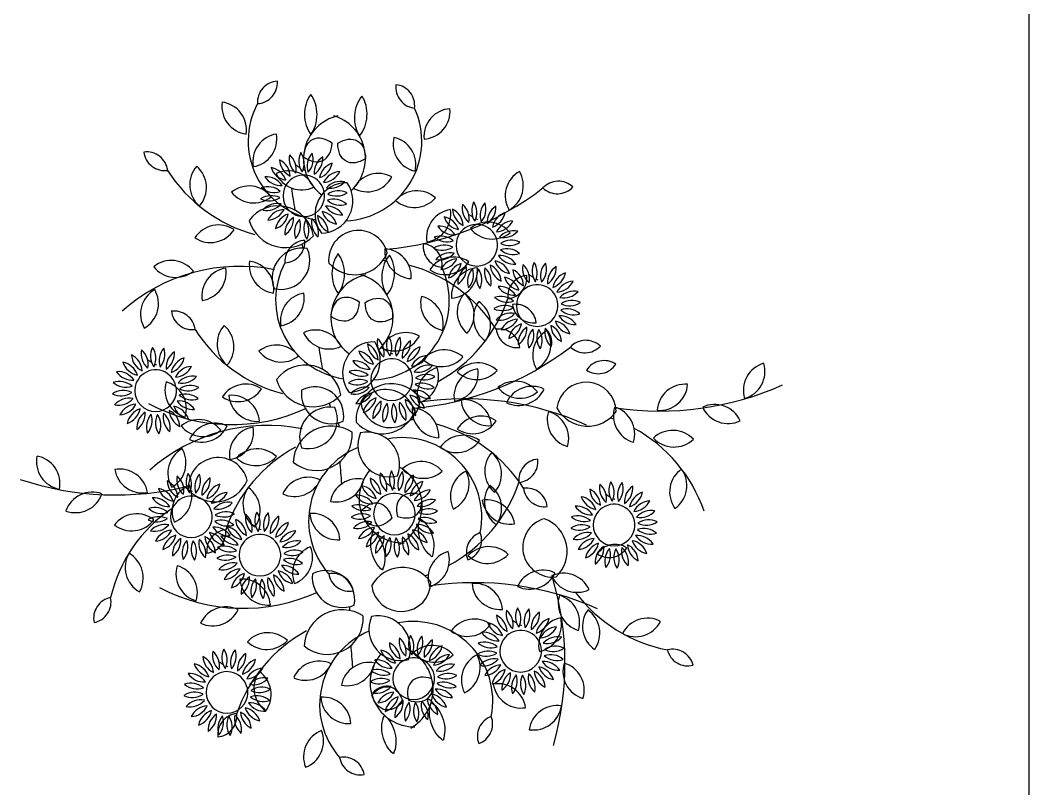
# Model space of a CAD drawing. Header units: inches. Extents: x 7658 to 73799, y 48 to 40262.
# Drawn here: x 40892 to 42673, y 6133 to 7491 of the extents above; entities that cross this region are included whole.
import ezdxf

# ---------------------------------------------------------------- set-up
doc = ezdxf.new("R2010")
doc.units = ezdxf.units.IN
doc.layers.add('www.cad-blocks.net', color=7, linetype='Continuous')

# ---------------------------------------------------------------- blocks, each defined once
blk = doc.blocks.new('A$C516926BB')
blk.add_line((31.2861, 38.5194), (31.2861, 0))
blk = doc.blocks.new('A$C01981B82')
for centre, radius, start, end in [((0.4561, 1.1874), 0.0372, 93.0695, 183.6871), ((0.417, 1.2221), 0.0372, 273.0695, 3.6871), ((0.7004, 1.2139), 0.0372, 173.0219, 263.6394), ((0.6594, 1.1815), 0.0372, 353.0219, 83.6394), ((0.4056, 1.1804), 0.0496, 171.7055, 262.3231), ((0.3499, 1.1385), 0.0496, 351.7055, 82.3231), ((0.543, 1.119), 0.1405, 152.013, 261.1996), ((0.5686, 1.1183), 0.1405, 272.6798, 24.696), ((0.7625, 1.1266), 0.0496, 94.3859, 185.0034), ((0.7094, 1.1717), 0.0496, 274.3859, 5.0034), ((0.5782, 1.0873), 0.078, 102.6639, 234.2649), ((0.5317, 1.0886), 0.078, 312.4992, 74.045), ((0.4604, 1.0824), 0.0496, 99.3556, 189.9732), ((0.4036, 1.1227), 0.0496, 279.3556, 9.9732), ((0.7081, 1.1139), 0.0496, 166.7357, 257.3533), ((0.649, 1.077), 0.0496, 346.7357, 77.3533), ((0.2235, 1.0625), 0.0372, 7.2191, 97.8366), ((0.2553, 1.1039), 0.0372, 187.2191, 277.8366), ((0.5091, 1.0877), 0.034, 168.5338, 228.9137), ((0.4535, 1.0688), 0.034, 348.5338, 48.9137), ((0.5258, 1.0833), 0.034, 153.5338, 213.9137), ((0.4672, 1.0795), 0.034, 333.5338, 33.9137), ((0.5408, 1.0747), 0.034, 138.5338, 198.9137), ((0.4832, 1.0862), 0.034, 318.5338, 18.9137), ((0.5004, 1.0886), 0.034, 303.5338, 3.9137), ((0.5531, 1.0626), 0.034, 123.5338, 183.9137), ((0.3489, 1.0415), 0.0496, 138.6414, 229.2589), ((0.2793, 1.0367), 0.0496, 318.6414, 49.2589), ((0.4365, 1.0389), 0.034, 18.5338, 78.9137), ((0.4752, 1.083), 0.034, 198.5338, 258.9137), ((0.443, 1.055), 0.034, 3.5338, 63.9137), ((0.4919, 1.0876), 0.034, 183.5338, 243.9137), ((0.5648, 1.1892), 0.1369, 235.1224, 238.7122), ((0.5648, 1.1892), 0.1369, 241.5007, 242.7936), ((0.5176, 1.0865), 0.034, 288.5338, 348.9137), ((0.5618, 1.0477), 0.034, 108.5338, 168.9137), ((0.4827, 1.2081), 0.2633, 212.3816, 254.9539), ((0.4343, 1.0216), 0.034, 33.5338, 93.9137), ((0.4604, 1.0743), 0.034, 213.5338, 273.9137), ((0.4732, 1.0166), 0.0496, 24.7854, 115.4029), ((0.4969, 1.0822), 0.0496, 204.7854, 295.4029), ((0.5008, 1.0221), 0.0367, 348.7238, 168.7238), ((0.5337, 1.0799), 0.034, 273.5338, 333.9137), ((0.5663, 1.0311), 0.034, 93.5338, 153.9137), ((0.6325, 1.0121), 0.0496, 61.306, 151.9236), ((0.6126, 1.0789), 0.0496, 241.306, 331.9236), ((0.906, 1.0221), 0.0496, 119.6516, 210.2692), ((0.8387, 1.0402), 0.0496, 299.6516, 30.2692), ((0.4039, 0.99), 0.0496, 37.7608, 128.3784), ((0.4367, 1.0044), 0.034, 48.5338, 108.9137), ((0.4482, 1.0621), 0.034, 228.5338, 288.9137), ((0.5763, 0.9897), 0.0556, 88.7308, 217.2858), ((0.53, 1.0132), 0.0573, 272.0629, 33.9537), ((0.5664, 1.0138), 0.034, 78.5338, 138.9137), ((0.5475, 1.0695), 0.034, 258.5338, 318.9137), ((0.6004, 1.454), 0.528, 274.9597, 307.6591), ((0.9503, 1.0108), 0.0372, 46.6809, 137.2985), ((0.9485, 1.0631), 0.0372, 226.6809, 317.2985), ((0.4123, 1.0592), 0.0496, 217.7608, 308.3784), ((0.4435, 0.9885), 0.034, 63.5338, 123.9137), ((0.4397, 1.0471), 0.034, 243.5338, 303.9137), ((0.5008, 1.0221), 0.0367, 168.7238, 348.7238), ((0.5535, 0.9821), 0.034, 48.5338, 108.9137), ((0.562, 0.9971), 0.034, 63.5338, 123.9137), ((0.5582, 1.0558), 0.034, 243.5338, 303.9137), ((0.7001, 0.9815), 0.0496, 48.3305, 138.9481), ((0.6957, 1.0511), 0.0496, 228.3305, 318.9481), ((0.4551, 0.941), 0.0634, 9.6189, 143.5534), ((0.4541, 0.9748), 0.034, 78.5338, 138.9137), ((0.4353, 1.0304), 0.034, 258.5338, 318.9137), ((0.468, 0.9643), 0.034, 93.5338, 153.9137), ((0.4354, 1.0132), 0.034, 273.5338, 333.9137), ((0.5413, 0.9699), 0.034, 33.5338, 93.9137), ((0.5673, 1.0226), 0.034, 213.5338, 273.9137), ((0.5649, 1.0398), 0.034, 228.5338, 288.9137), ((0.767, 0.9487), 0.0496, 98.6711, 189.2887), ((0.7106, 0.9897), 0.0496, 278.6711, 9.2887), ((0.7483, 0.9678), 0.034, 3.5338, 63.9137), ((0.7972, 1.0004), 0.034, 183.5338, 243.9137), ((0.8145, 1.0005), 0.034, 168.5338, 228.9137), ((0.7588, 0.9816), 0.034, 348.5338, 48.9137), ((0.8311, 0.9961), 0.034, 153.5338, 213.9137), ((0.7725, 0.9923), 0.034, 333.5338, 33.9137), ((0.8461, 0.9875), 0.034, 138.5338, 198.9137), ((0.7885, 0.999), 0.034, 318.5338, 18.9137), ((0.8584, 0.9754), 0.034, 123.5338, 183.9137), ((0.8057, 1.0014), 0.034, 303.5338, 3.9137), ((0.4841, 0.9578), 0.034, 108.5338, 168.9137), ((0.4399, 0.9965), 0.034, 288.5338, 348.9137), ((0.5013, 0.9556), 0.034, 123.5338, 183.9137), ((0.4486, 0.9816), 0.034, 303.5338, 3.9137), ((0.5185, 0.958), 0.034, 138.5338, 198.9137), ((0.4609, 0.9695), 0.034, 318.5338, 18.9137), ((0.5345, 0.9648), 0.034, 153.5338, 213.9137), ((0.4759, 0.9609), 0.034, 333.5338, 33.9137), ((0.5482, 0.9754), 0.034, 168.5338, 228.9137), ((0.4925, 0.9566), 0.034, 348.5338, 48.9137), ((0.5587, 0.9893), 0.034, 183.5338, 243.9137), ((0.5098, 0.9566), 0.034, 3.5338, 63.9137), ((0.5652, 1.0053), 0.034, 198.5338, 258.9137), ((0.5264, 0.9612), 0.034, 18.5338, 78.9137), ((0.7418, 0.9517), 0.034, 18.5338, 78.9137), ((0.7806, 0.9958), 0.034, 198.5338, 258.9137), ((0.8701, 1.102), 0.1369, 235.1224, 238.7122), ((0.8701, 1.102), 0.1369, 241.5007, 242.7936), ((0.8229, 0.9993), 0.034, 288.5338, 348.9137), ((0.8671, 0.9605), 0.034, 108.5338, 168.9137), ((0.3502, 0.9211), 0.0496, 56.4382, 147.0558), ((0.336, 0.9893), 0.0496, 236.4382, 327.0558), ((0.4687, 0.9981), 0.0675, 196.6548, 316.5176), ((0.7397, 0.9344), 0.034, 33.5338, 93.9137), ((0.7657, 0.9871), 0.034, 213.5338, 273.9137), ((0.8062, 0.9349), 0.0367, 348.7238, 168.7238), ((0.826, 0.9261), 0.0496, 38.2461, 128.8636), ((0.8338, 0.9954), 0.0496, 218.2461, 308.8636), ((0.839, 0.9927), 0.034, 273.5338, 333.9137), ((0.8716, 0.9439), 0.034, 93.5338, 153.9137), ((0.5972, 0.9085), 0.0526, 14.5823, 185.739), ((0.7421, 0.9172), 0.034, 48.5338, 108.9137), ((0.7535, 0.9749), 0.034, 228.5338, 288.9137), ((0.8717, 0.9266), 0.034, 78.5338, 138.9137), ((0.8529, 0.9823), 0.034, 258.5338, 318.9137), ((0.8673, 0.9099), 0.034, 63.5338, 123.9137), ((0.4978, 0.877), 0.0529, 80.0237, 200.6612), ((0.4604, 0.908), 0.0511, 256.2597, 24.4253), ((0.5046, 0.9064), 0.0372, 93.0695, 183.6871), ((0.4655, 0.9411), 0.0372, 273.0695, 3.6871), ((0.6931, 0.9254), 0.0496, 176.2154, 266.8329), ((0.641, 0.8792), 0.0496, 356.2154, 86.8329), ((0.7488, 0.9329), 0.0372, 173.0219, 263.6394), ((0.7078, 0.9005), 0.0372, 353.0219, 83.6394), ((0.7488, 0.9013), 0.034, 63.5338, 123.9137), ((0.745, 0.9599), 0.034, 243.5338, 303.9137), ((0.8062, 0.9349), 0.0367, 168.7238, 348.7238), ((0.8588, 0.8949), 0.034, 48.5338, 108.9137), ((0.8703, 0.9526), 0.034, 228.5338, 288.9137), ((0.8635, 0.9686), 0.034, 243.5338, 303.9137), ((0.5908, 0.9445), 0.0617, 222.0026, 338.3187), ((0.7647, 0.8644), 0.0496, 56.4382, 147.0558), ((0.7595, 0.8876), 0.034, 78.5338, 138.9137), ((0.7406, 0.9432), 0.034, 258.5338, 318.9137), ((0.7733, 0.8771), 0.034, 93.5338, 153.9137), ((0.7407, 0.926), 0.034, 273.5338, 333.9137), ((0.8466, 0.8827), 0.034, 33.5338, 93.9137), ((0.8727, 0.9354), 0.034, 213.5338, 273.9137), ((0.3881, 0.5846), 0.3131, 78.7449, 131.6284), ((0.2668, 0.8584), 0.0496, 38.2461, 128.8636), ((0.2747, 0.9277), 0.0496, 218.2461, 308.8636), ((0.3704, 0.8455), 0.0496, 98.6711, 189.2887), ((0.3141, 0.8865), 0.0496, 278.6711, 9.2887), ((0.4541, 0.8995), 0.0496, 171.7055, 262.3231), ((0.3984, 0.8575), 0.0496, 351.7055, 82.3231), ((0.5915, 0.8381), 0.1405, 152.013, 261.1996), ((0.6171, 0.8373), 0.1405, 272.6798, 24.696), ((0.6179, 0.6456), 0.2633, 83.6415, 85.0889), ((0.6179, 0.6456), 0.2633, 32.3816, 74.9539), ((0.7505, 0.9327), 0.0496, 236.4382, 327.0558), ((0.7894, 0.8706), 0.034, 108.5338, 168.9137), ((0.7452, 0.9093), 0.034, 288.5338, 348.9137), ((0.811, 0.8456), 0.0496, 94.3859, 185.0034), ((0.7578, 0.8907), 0.0496, 274.3859, 5.0034), ((0.8066, 0.8684), 0.034, 123.5338, 183.9137), ((0.7539, 0.8944), 0.034, 303.5338, 3.9137), ((0.8238, 0.8708), 0.034, 138.5338, 198.9137), ((0.7662, 0.8823), 0.034, 318.5338, 18.9137), ((0.8398, 0.8776), 0.034, 153.5338, 213.9137), ((0.7812, 0.8737), 0.034, 333.5338, 33.9137), ((0.8535, 0.8882), 0.034, 168.5338, 228.9137), ((0.7979, 0.8694), 0.034, 348.5338, 48.9137), ((0.864, 0.9021), 0.034, 183.5338, 243.9137), ((0.8151, 0.8694), 0.034, 3.5338, 63.9137), ((0.8705, 0.9181), 0.034, 198.5338, 258.9137), ((0.8318, 0.874), 0.034, 18.5338, 78.9137), ((0.855, 0.8612), 0.034, 3.5338, 63.9137), ((0.9038, 0.8938), 0.034, 183.5338, 243.9137), ((0.9211, 0.8939), 0.034, 168.5338, 228.9137), ((0.8654, 0.875), 0.034, 348.5338, 48.9137), ((0.9378, 0.8895), 0.034, 153.5338, 213.9137), ((0.8791, 0.8857), 0.034, 333.5338, 33.9137), ((0.9527, 0.8809), 0.034, 138.5338, 198.9137), ((0.8951, 0.8924), 0.034, 318.5338, 18.9137), ((0.965, 0.8688), 0.034, 123.5338, 183.9137), ((0.9123, 0.8948), 0.034, 303.5338, 3.9137), ((0.6266, 0.8063), 0.078, 102.6639, 234.2649), ((0.5802, 0.8076), 0.078, 312.4992, 74.045), ((0.8484, 0.8451), 0.034, 18.5338, 78.9137), ((0.8872, 0.8892), 0.034, 198.5338, 258.9137), ((0.8981, 0.8446), 0.0372, 95.6815, 186.299), ((0.8575, 0.8776), 0.0372, 275.6815, 6.299), ((0.9768, 0.9954), 0.1369, 235.1224, 238.7122), ((0.9768, 0.9954), 0.1369, 241.5007, 242.7936), ((0.9295, 0.8927), 0.034, 288.5338, 348.9137), ((0.9737, 0.8539), 0.034, 108.5338, 168.9137), ((0.262, 0.8135), 0.0496, 119.6516, 210.2692), ((0.1946, 0.8316), 0.0496, 299.6516, 30.2692), ((0.8463, 0.8279), 0.034, 33.5338, 93.9137), ((0.8723, 0.8805), 0.034, 213.5338, 273.9137), ((0.9128, 0.8283), 0.0367, 348.7238, 168.7238), ((0.9456, 0.8861), 0.034, 273.5338, 333.9137), ((0.9782, 0.8373), 0.034, 93.5338, 153.9137), ((0.5089, 0.8014), 0.0496, 99.3556, 189.9732), ((0.452, 0.8417), 0.0496, 279.3556, 9.9732), ((0.7566, 0.833), 0.0496, 166.7357, 257.3533), ((0.6975, 0.796), 0.0496, 346.7357, 77.3533), ((0.612, 0.9257), 0.2633, 298.5642, 341.1365), ((0.8213, 0.8171), 0.0496, 138.6414, 229.2589), ((0.7518, 0.8123), 0.0496, 318.6414, 49.2589), ((0.8487, 0.8107), 0.034, 48.5338, 108.9137), ((0.8602, 0.8683), 0.034, 228.5338, 288.9137), ((0.9783, 0.82), 0.034, 78.5338, 138.9137), ((0.9595, 0.8757), 0.034, 258.5338, 318.9137), ((0.974, 0.8033), 0.034, 63.5338, 123.9137), ((0.8498, 0.8065), 0.0496, 144.2592, 234.8768), ((0.7811, 0.7949), 0.0496, 324.2592, 54.8768), ((0.8554, 0.7947), 0.034, 63.5338, 123.9137), ((0.8516, 0.8533), 0.034, 243.5338, 303.9137), ((0.8744, 0.7934), 0.0372, 7.2191, 97.8366), ((0.9062, 0.8349), 0.0372, 187.2191, 277.8366), ((0.9128, 0.8283), 0.0367, 168.7238, 348.7238), ((0.9654, 0.7884), 0.034, 48.5338, 108.9137), ((0.9769, 0.846), 0.034, 228.5338, 288.9137), ((0.9701, 0.862), 0.034, 243.5338, 303.9137), ((0.2719, 0.7815), 0.0372, 7.2191, 97.8366), ((0.3038, 0.823), 0.0372, 187.2191, 277.8366), ((0.8661, 0.781), 0.034, 78.5338, 138.9137), ((0.8472, 0.8366), 0.034, 258.5338, 318.9137), ((0.8799, 0.7705), 0.034, 93.5338, 153.9137), ((0.8473, 0.8194), 0.034, 273.5338, 333.9137), ((0.9533, 0.7761), 0.034, 33.5338, 93.9137), ((0.9793, 0.8288), 0.034, 213.5338, 273.9137), ((0.5312, 0.9272), 0.2633, 212.3816, 254.9539), ((0.3973, 0.7605), 0.0496, 138.6414, 229.2589), ((0.3278, 0.7557), 0.0496, 318.6414, 49.2589), ((0.5216, 0.7356), 0.0496, 24.7854, 115.4029), ((0.8454, 0.7498), 0.0372, 7.2191, 97.8366), ((0.8772, 0.7913), 0.0372, 187.2191, 277.8366), ((0.896, 0.764), 0.034, 108.5338, 168.9137), ((0.8519, 0.8027), 0.034, 288.5338, 348.9137), ((0.9132, 0.7618), 0.034, 123.5338, 183.9137), ((0.8606, 0.7878), 0.034, 303.5338, 3.9137), ((0.9304, 0.7642), 0.034, 138.5338, 198.9137), ((0.8728, 0.7757), 0.034, 318.5338, 18.9137), ((0.9545, 0.7411), 0.0496, 119.6516, 210.2692), ((0.8872, 0.7592), 0.0496, 299.6516, 30.2692), ((0.9464, 0.771), 0.034, 153.5338, 213.9137), ((0.8878, 0.7672), 0.034, 333.5338, 33.9137), ((0.9601, 0.7816), 0.034, 168.5338, 228.9137), ((0.9045, 0.7628), 0.034, 348.5338, 48.9137), ((0.9706, 0.7955), 0.034, 183.5338, 243.9137), ((0.9217, 0.7629), 0.034, 3.5338, 63.9137), ((0.9771, 0.8116), 0.034, 198.5338, 258.9137), ((0.9384, 0.7674), 0.034, 18.5338, 78.9137), ((0.5454, 0.8012), 0.0496, 204.7854, 295.4029), ((0.6642, 0.7631), 0.034, 168.5338, 228.9137), ((0.6086, 0.7442), 0.034, 348.5338, 48.9137), ((0.681, 0.7311), 0.0496, 61.306, 151.9236), ((0.661, 0.7979), 0.0496, 241.306, 331.9236), ((0.6809, 0.7587), 0.034, 153.5338, 213.9137), ((0.6223, 0.7549), 0.034, 333.5338, 33.9137), ((0.6959, 0.7501), 0.034, 138.5338, 198.9137), ((0.6383, 0.7616), 0.034, 318.5338, 18.9137), ((0.6555, 0.764), 0.034, 303.5338, 3.9137), ((0.7081, 0.738), 0.034, 123.5338, 183.9137), ((0.9988, 0.7298), 0.0372, 46.6809, 137.2985), ((0.2474, 0.7437), 0.034, 168.5338, 228.9137), ((0.1918, 0.7248), 0.034, 348.5338, 48.9137), ((0.2641, 0.7393), 0.034, 153.5338, 213.9137), ((0.2055, 0.7355), 0.034, 333.5338, 33.9137), ((0.2791, 0.7308), 0.034, 138.5338, 198.9137), ((0.2215, 0.7423), 0.034, 318.5338, 18.9137), ((0.4524, 0.709), 0.0496, 37.7608, 128.3784), ((0.6248, 0.7087), 0.0556, 88.7308, 217.2858), ((0.5785, 0.7322), 0.0573, 272.0629, 33.9537), ((0.5981, 0.7304), 0.034, 3.5338, 63.9137), ((0.647, 0.763), 0.034, 183.5338, 243.9137), ((0.7199, 0.8646), 0.1369, 235.1224, 238.7122), ((0.6727, 0.7619), 0.034, 288.5338, 348.9137), ((0.7168, 0.7231), 0.034, 108.5338, 168.9137), ((0.6489, 1.173), 0.528, 274.9597, 307.6591), ((0.7486, 0.7005), 0.0496, 48.3305, 138.9481), ((0.997, 0.7821), 0.0372, 226.6809, 317.2985), ((0.1813, 0.711), 0.034, 3.5338, 63.9137), ((0.2302, 0.7436), 0.034, 183.5338, 243.9137), ((0.3031, 0.8452), 0.1369, 235.1224, 238.7122), ((0.2387, 0.7446), 0.034, 303.5338, 3.9137), ((0.2914, 0.7186), 0.034, 123.5338, 183.9137), ((0.2559, 0.7425), 0.034, 288.5338, 348.9137), ((0.3001, 0.7037), 0.034, 108.5338, 168.9137), ((0.4608, 0.7782), 0.0496, 217.7608, 308.3784), ((0.5894, 0.6971), 0.034, 33.5338, 93.9137), ((0.6154, 0.7497), 0.034, 213.5338, 273.9137), ((0.5916, 0.7143), 0.034, 18.5338, 78.9137), ((0.6303, 0.7584), 0.034, 198.5338, 258.9137), ((0.6559, 0.6975), 0.0367, 348.7238, 168.7238), ((0.7199, 0.8646), 0.1369, 241.5007, 242.7936), ((0.6888, 0.7553), 0.034, 273.5338, 333.9137), ((0.7214, 0.7065), 0.034, 93.5338, 153.9137), ((0.7442, 0.7701), 0.0496, 228.3305, 318.9481), ((1.031, 0.694), 0.0372, 56.2196, 146.8372), ((0.1748, 0.6949), 0.034, 18.5338, 78.9137), ((0.2135, 0.7391), 0.034, 198.5338, 258.9137), ((0.2391, 0.6781), 0.0367, 348.7238, 168.7238), ((0.3031, 0.8452), 0.1369, 241.5007, 242.7936), ((0.272, 0.736), 0.034, 273.5338, 333.9137), ((0.3046, 0.6871), 0.034, 93.5338, 153.9137), ((0.5036, 0.6601), 0.0634, 9.6189, 143.5534), ((0.5918, 0.6799), 0.034, 48.5338, 108.9137), ((0.7215, 0.6892), 0.034, 78.5338, 138.9137), ((0.7026, 0.7449), 0.034, 258.5338, 318.9137), ((0.7505, 0.6713), 0.0496, 106.6852, 197.3027), ((0.689, 0.704), 0.0496, 286.6852, 17.3027), ((0.8155, 0.6677), 0.0496, 98.6711, 189.2887), ((0.7591, 0.7087), 0.0496, 278.6711, 9.2887), ((0.808, 0.6776), 0.0496, 46.4624, 137.0799), ((0.8058, 0.7472), 0.0496, 226.4624, 317.0799), ((1.0205, 0.7452), 0.0372, 236.2196, 326.8372), ((1.3265, 0.6787), 0.0496, 106.1335, 196.7511), ((1.2653, 0.712), 0.0496, 286.1335, 16.7511), ((0.1726, 0.6777), 0.034, 33.5338, 93.9137), ((0.1986, 0.7304), 0.034, 213.5338, 273.9137), ((0.3047, 0.6698), 0.034, 78.5338, 138.9137), ((0.2858, 0.7255), 0.034, 258.5338, 318.9137), ((0.5172, 0.7171), 0.0675, 196.6548, 316.5176), ((0.5986, 0.6639), 0.034, 63.5338, 123.9137), ((0.6033, 0.7375), 0.034, 228.5338, 288.9137), ((0.6559, 0.6975), 0.0367, 168.7238, 348.7238), ((0.7171, 0.6725), 0.034, 63.5338, 123.9137), ((0.7133, 0.7312), 0.034, 243.5338, 303.9137), ((0.8744, 0.6451), 0.0496, 38.2461, 128.8636), ((0.1818, 0.6445), 0.034, 63.5338, 123.9137), ((0.175, 0.6605), 0.034, 48.5338, 108.9137), ((0.1865, 0.7181), 0.034, 228.5338, 288.9137), ((0.2391, 0.6781), 0.0367, 168.7238, 348.7238), ((0.3051, 0.6792), 0.0496, 163.2489, 253.8665), ((0.2439, 0.6459), 0.0496, 343.2489, 73.8665), ((0.3003, 0.6532), 0.034, 63.5338, 123.9137), ((0.2965, 0.7118), 0.034, 243.5338, 303.9137), ((0.3986, 0.6401), 0.0496, 56.4382, 147.0558), ((0.3844, 0.7083), 0.0496, 236.4382, 327.0558), ((0.5493, 0.6726), 0.0529, 172.8569, 293.4944), ((0.5202, 0.6337), 0.0511, 349.0929, 117.2584), ((0.5948, 0.7225), 0.034, 243.5338, 303.9137), ((0.6092, 0.6502), 0.034, 78.5338, 138.9137), ((0.5904, 0.7058), 0.034, 258.5338, 318.9137), ((0.6457, 0.6275), 0.0526, 14.5823, 185.739), ((0.6554, 0.6287), 0.0617, 35.1994, 151.5155), ((0.6964, 0.6453), 0.034, 33.5338, 93.9137), ((0.7224, 0.698), 0.034, 213.5338, 273.9137), ((0.612, 0.9257), 0.2633, 288.4292, 289.8766), ((0.7085, 0.6576), 0.034, 48.5338, 108.9137), ((0.72, 0.7152), 0.034, 228.5338, 288.9137), ((0.8823, 0.7144), 0.0496, 218.2461, 308.8636), ((0.9036, 0.6361), 0.0496, 64.6545, 155.272), ((0.8798, 0.7016), 0.0496, 244.6545, 335.272), ((0.9997, 0.6404), 0.0526, 1.0642, 172.2209), ((1.1303, 1.1701), 0.528, 261.4416, 294.1409), ((1.1742, 0.6399), 0.0496, 85.153, 175.7706), ((1.129, 0.6929), 0.0496, 265.153, 355.7706), ((0.178, 0.7031), 0.034, 243.5338, 303.9137), ((0.1924, 0.6308), 0.034, 78.5338, 138.9137), ((0.1736, 0.6864), 0.034, 258.5338, 318.9137), ((0.2796, 0.6259), 0.034, 33.5338, 93.9137), ((0.3056, 0.6786), 0.034, 213.5338, 273.9137), ((0.2918, 0.6382), 0.034, 48.5338, 108.9137), ((0.3032, 0.6958), 0.034, 228.5338, 288.9137), ((0.3728, 0.6204), 0.0496, 4.2294, 94.847), ((0.4181, 0.6735), 0.0496, 184.2294, 274.847), ((0.6231, 0.6397), 0.034, 93.5338, 153.9137), ((0.5905, 0.6886), 0.034, 273.5338, 333.9137), ((0.6533, 0.6653), 0.0526, 187.7791, 358.9358), ((0.6392, 0.6332), 0.034, 108.5338, 168.9137), ((0.595, 0.6719), 0.034, 288.5338, 348.9137), ((0.6564, 0.631), 0.034, 123.5338, 183.9137), ((0.6037, 0.657), 0.034, 303.5338, 3.9137), ((0.7137, 0.6647), 0.034, 183.5338, 243.9137), ((0.6649, 0.6321), 0.034, 3.5338, 63.9137), ((0.7203, 0.6808), 0.034, 198.5338, 258.9137), ((0.6815, 0.6366), 0.034, 18.5338, 78.9137), ((0.7839, 0.1356), 0.528, 65.8591, 98.5584), ((0.7825, 0.6128), 0.0496, 4.2294, 94.847), ((0.8278, 0.6658), 0.0496, 184.2294, 274.847), ((0.2063, 0.6203), 0.034, 93.5338, 153.9137), ((0.1737, 0.6692), 0.034, 273.5338, 333.9137), ((0.2224, 0.6138), 0.034, 108.5338, 168.9137), ((0.1782, 0.6526), 0.034, 288.5338, 348.9137), ((0.3743, 0.9313), 0.3131, 241.8897, 294.7732), ((0.297, 0.6453), 0.034, 183.5338, 243.9137), ((0.2481, 0.6127), 0.034, 3.5338, 63.9137), ((0.3035, 0.6614), 0.034, 198.5338, 258.9137), ((0.2647, 0.6172), 0.034, 18.5338, 78.9137), ((0.5463, 0.596), 0.0529, 80.0237, 200.6612), ((0.5089, 0.627), 0.0511, 256.2597, 24.4253), ((0.6736, 0.6334), 0.034, 138.5338, 198.9137), ((0.616, 0.6449), 0.034, 318.5338, 18.9137), ((0.6896, 0.6402), 0.034, 153.5338, 213.9137), ((0.6309, 0.6364), 0.034, 333.5338, 33.9137), ((0.7033, 0.6508), 0.034, 168.5338, 228.9137), ((0.6476, 0.632), 0.034, 348.5338, 48.9137), ((0.7416, 0.6444), 0.0496, 176.2154, 266.8329), ((0.6894, 0.5982), 0.0496, 356.2154, 86.8329), ((0.9801, 0.627), 0.0496, 163.2489, 253.8665), ((0.9189, 0.5936), 0.0496, 343.2489, 73.8665), ((1.0019, 0.6769), 0.0617, 208.4845, 324.8006), ((1.0969, 0.6344), 0.0496, 162.6973, 253.3148), ((1.0354, 0.6017), 0.0496, 342.6973, 73.3148), ((1.2263, 0.6041), 0.0496, 24.728, 115.3455), ((1.2501, 0.6696), 0.0496, 204.728, 295.3455), ((0.2396, 0.6116), 0.034, 123.5338, 183.9137), ((0.1869, 0.6377), 0.034, 303.5338, 3.9137), ((0.2568, 0.614), 0.034, 138.5338, 198.9137), ((0.1992, 0.6255), 0.034, 318.5338, 18.9137), ((0.2728, 0.6208), 0.034, 153.5338, 213.9137), ((0.2142, 0.617), 0.034, 333.5338, 33.9137), ((0.2865, 0.6315), 0.034, 168.5338, 228.9137), ((0.2308, 0.6126), 0.034, 348.5338, 48.9137), ((0.3153, 0.5774), 0.0496, 38.2461, 128.8636), ((0.6392, 0.6635), 0.0617, 222.0026, 338.3187), ((0.6664, 0.3646), 0.2633, 83.6415, 85.0889), ((0.8132, 0.5835), 0.0496, 56.4382, 147.0558), ((0.799, 0.6517), 0.0496, 236.4382, 327.0558), ((0.9584, 0.38), 0.2633, 70.1234, 71.5708), ((0.4366, 0.3036), 0.3131, 78.7449, 131.6284), ((0.3231, 0.6467), 0.0496, 218.2461, 308.8636), ((0.3442, 0.5712), 0.0496, 64.6545, 155.272), ((0.3204, 0.6367), 0.0496, 244.6545, 335.272), ((0.4189, 0.5646), 0.0496, 98.6711, 189.2887), ((0.3625, 0.6055), 0.0496, 278.6711, 9.2887), ((0.5493, 0.5481), 0.0675, 57.0005, 176.8634), ((0.6664, 0.3646), 0.2633, 32.3816, 74.9539), ((0.9584, 0.38), 0.2633, 18.8635, 61.4358), ((1.1523, 0.5584), 0.0496, 42.9201, 133.5376), ((0.5228, 0.6004), 0.0634, 229.9647, 3.8992), ((0.6519, 0.5815), 0.0556, 156.2324, 284.7873), ((0.6125, 0.5477), 0.0573, 339.5644, 101.4552), ((0.6745, 0.4546), 0.1405, 348.8222, 100.8383), ((0.7824, 0.5497), 0.0496, 54.57, 145.1876), ((0.7704, 0.6183), 0.0496, 234.57, 325.1876), ((1.1544, 0.6281), 0.0496, 222.9201, 313.5376), ((0.3104, 0.5326), 0.0496, 119.6516, 210.2692), ((0.2431, 0.5506), 0.0496, 299.6516, 30.2692), ((0.612, 0.3471), 0.2633, 118.5642, 161.1365), ((0.4182, 0.5256), 0.0496, 46.4624, 137.0799), ((0.6498, 0.4479), 0.1405, 112.3185, 221.5051), ((0.0783, 0.553), 0.0496, 168.7916, 259.4091), ((0.0206, 0.5139), 0.0496, 348.7916, 79.4091), ((0.3496, 0.5073), 0.0526, 13.3218, 184.4785), ((0.416, 0.5953), 0.0496, 226.4624, 317.0799), ((0.708, 0.5032), 0.0496, 41.5945, 132.2121), ((0.8698, 0.5361), 0.0496, 138.6414, 229.2589), ((0.8003, 0.5313), 0.0496, 318.6414, 49.2589), ((0.9175, 0.5201), 0.0372, 95.6815, 186.299), ((0.8769, 0.553), 0.0372, 275.6815, 6.299), ((0.1759, 0.4899), 0.0496, 9.7721, 100.3897), ((0.2158, 0.5471), 0.0496, 189.7721, 280.3897), ((0.6765, 0.487), 0.078, 139.2532, 270.8542), ((0.6858, 0.5213), 0.034, 153.5338, 213.9137), ((0.6271, 0.5175), 0.034, 333.5338, 33.9137), ((0.7007, 0.5128), 0.034, 138.5338, 198.9137), ((0.6431, 0.5242), 0.034, 318.5338, 18.9137), ((0.6317, 0.4748), 0.078, 299.4731, 61.0189), ((0.7118, 0.5728), 0.0496, 221.5945, 312.2121), ((0.8091, 0.4914), 0.0496, 116.1648, 206.7824), ((0.743, 0.5136), 0.0496, 296.1648, 26.7824), ((1.1963, 0.4992), 0.0496, 125.1232, 215.7408), ((1.1275, 0.5107), 0.0496, 305.1232, 35.7408), ((0.1684, 1.0219), 0.528, 251.4017, 284.1011), ((0.2443, 0.4881), 0.034, 3.5338, 63.9137), ((0.2932, 0.5208), 0.034, 183.5338, 243.9137), ((0.3104, 0.5208), 0.034, 168.5338, 228.9137), ((0.2548, 0.502), 0.034, 348.5338, 48.9137), ((0.3271, 0.5165), 0.034, 153.5338, 213.9137), ((0.2685, 0.5126), 0.034, 333.5338, 33.9137), ((0.3439, 0.5435), 0.0617, 220.7421, 337.0582), ((0.3421, 0.5079), 0.034, 138.5338, 198.9137), ((0.2845, 0.5194), 0.034, 318.5338, 18.9137), ((0.3017, 0.5218), 0.034, 303.5338, 3.9137), ((0.3544, 0.4958), 0.034, 123.5338, 183.9137), ((0.5087, 0.4755), 0.0496, 65.1397, 155.7573), ((0.4844, 0.5408), 0.0496, 245.1397, 335.7573), ((0.5963, 0.4729), 0.0496, 78.1152, 168.7328), ((0.558, 0.5311), 0.0496, 258.1152, 348.7328), ((0.6029, 0.493), 0.034, 3.5338, 63.9137), ((0.6518, 0.5256), 0.034, 183.5338, 243.9137), ((0.6691, 0.5257), 0.034, 168.5338, 228.9137), ((0.6134, 0.5068), 0.034, 348.5338, 48.9137), ((0.713, 0.5006), 0.034, 123.5338, 183.9137), ((0.6603, 0.5266), 0.034, 303.5338, 3.9137), ((0.6775, 0.5245), 0.034, 288.5338, 348.9137), ((0.7217, 0.4857), 0.034, 108.5338, 168.9137), ((1.0735, 0.5019), 0.034, 153.5338, 213.9137), ((1.0148, 0.4981), 0.034, 333.5338, 33.9137), ((0.1276, 0.4493), 0.0496, 70.1971, 160.8147), ((0.2378, 0.4721), 0.034, 18.5338, 78.9137), ((0.2765, 0.5162), 0.034, 198.5338, 258.9137), ((0.3178, 0.4653), 0.0496, 112.2278, 202.8454), ((0.2534, 0.4919), 0.0496, 292.2278, 22.8454), ((0.3661, 0.6224), 0.1369, 235.1224, 238.7122), ((0.3661, 0.6224), 0.1369, 241.5007, 242.7936), ((0.3189, 0.5196), 0.034, 288.5338, 348.9137), ((0.3631, 0.4809), 0.034, 108.5338, 168.9137), ((0.4429, 0.4779), 0.0496, 144.2592, 234.8768), ((0.3742, 0.4663), 0.0496, 324.2592, 54.8768), ((0.5964, 0.4769), 0.034, 18.5338, 78.9137), ((0.6352, 0.5211), 0.034, 198.5338, 258.9137), ((0.7248, 0.6272), 0.1369, 235.1224, 238.7122), ((0.7248, 0.6272), 0.1369, 241.5007, 242.7936), ((0.6936, 0.518), 0.034, 273.5338, 333.9137), ((0.7262, 0.4691), 0.034, 93.5338, 153.9137), ((0.6314, 0.6011), 0.2633, 298.5642, 341.1365), ((0.8692, 0.4819), 0.0496, 144.2592, 234.8768), ((0.8005, 0.4703), 0.0496, 324.2592, 54.8768), ((0.8938, 0.4688), 0.0372, 7.2191, 97.8366), ((0.9256, 0.5103), 0.0372, 187.2191, 277.8366), ((0.9907, 0.4736), 0.034, 3.5338, 63.9137), ((1.0395, 0.5062), 0.034, 183.5338, 243.9137), ((1.0568, 0.5063), 0.034, 168.5338, 228.9137), ((1.0011, 0.4875), 0.034, 348.5338, 48.9137), ((1.0884, 0.4934), 0.034, 138.5338, 198.9137), ((1.0308, 0.5049), 0.034, 318.5338, 18.9137), ((1.1007, 0.4812), 0.034, 123.5338, 183.9137), ((1.048, 0.5073), 0.034, 303.5338, 3.9137), ((0.0976, 0.5122), 0.0496, 250.1971, 340.8147), ((0.2356, 0.4548), 0.034, 33.5338, 93.9137), ((0.2617, 0.5075), 0.034, 213.5338, 273.9137), ((0.3021, 0.4553), 0.0367, 348.7238, 168.7238), ((0.335, 0.5131), 0.034, 273.5338, 333.9137), ((0.3676, 0.4642), 0.034, 93.5338, 153.9137), ((0.3677, 0.447), 0.034, 78.5338, 138.9137), ((0.5943, 0.4597), 0.034, 33.5338, 93.9137), ((0.6203, 0.5124), 0.034, 213.5338, 273.9137), ((0.6608, 0.4601), 0.0367, 348.7238, 168.7238), ((0.7263, 0.4518), 0.034, 78.5338, 138.9137), ((0.7075, 0.5075), 0.034, 258.5338, 318.9137), ((0.8239, 0.4355), 0.0496, 8.5147, 99.1322), ((0.865, 0.4918), 0.0496, 188.5147, 279.1322), ((0.9841, 0.4575), 0.034, 18.5338, 78.9137), ((1.0229, 0.5017), 0.034, 198.5338, 258.9137), ((1.1125, 0.6079), 0.1369, 235.1224, 238.7122), ((1.1125, 0.6079), 0.1369, 241.5007, 242.7936), ((1.0652, 0.5051), 0.034, 288.5338, 348.9137), ((1.1094, 0.4663), 0.034, 108.5338, 168.9137), ((1.0813, 0.4986), 0.034, 273.5338, 333.9137), ((1.1139, 0.4497), 0.034, 93.5338, 153.9137), ((0.4158, 0.2521), 0.2633, 124.1069, 166.6792), ((0.238, 0.4376), 0.034, 48.5338, 108.9137), ((0.2495, 0.4953), 0.034, 228.5338, 288.9137), ((0.3488, 0.5026), 0.034, 258.5338, 318.9137), ((0.3633, 0.4303), 0.034, 63.5338, 123.9137), ((0.4483, 0.4486), 0.034, 153.5338, 213.9137), ((0.3896, 0.4448), 0.034, 333.5338, 33.9137), ((0.5967, 0.4425), 0.034, 48.5338, 108.9137), ((0.6081, 0.5001), 0.034, 228.5338, 288.9137), ((0.6608, 0.4601), 0.0367, 168.7238, 348.7238), ((0.7219, 0.4352), 0.034, 63.5338, 123.9137), ((0.7181, 0.4938), 0.034, 243.5338, 303.9137), ((0.982, 0.4403), 0.034, 33.5338, 93.9137), ((1.008, 0.493), 0.034, 213.5338, 273.9137), ((1.0485, 0.4408), 0.0367, 348.7238, 168.7238), ((1.114, 0.4325), 0.034, 78.5338, 138.9137), ((1.0952, 0.4881), 0.034, 258.5338, 318.9137), ((0.2057, 0.411), 0.0496, 52.005, 142.6226), ((0.1968, 0.4801), 0.0496, 232.005, 322.6226), ((0.2448, 0.4216), 0.034, 63.5338, 123.9137), ((0.241, 0.4803), 0.034, 243.5338, 303.9137), ((0.3021, 0.4553), 0.0367, 168.7238, 348.7238), ((0.3548, 0.4153), 0.034, 48.5338, 108.9137), ((0.3662, 0.473), 0.034, 228.5338, 288.9137), ((0.3595, 0.4889), 0.034, 243.5338, 303.9137), ((0.3655, 0.4203), 0.034, 3.5338, 63.9137), ((0.4143, 0.4529), 0.034, 183.5338, 243.9137), ((0.4316, 0.453), 0.034, 168.5338, 228.9137), ((0.3759, 0.4342), 0.034, 348.5338, 48.9137), ((0.4633, 0.4401), 0.034, 138.5338, 198.9137), ((0.4056, 0.4516), 0.034, 318.5338, 18.9137), ((0.4755, 0.428), 0.034, 123.5338, 183.9137), ((0.4228, 0.454), 0.034, 303.5338, 3.9137), ((0.4401, 0.4518), 0.034, 288.5338, 348.9137), ((0.4842, 0.4131), 0.034, 108.5338, 168.9137), ((0.5151, 0.4117), 0.0496, 3.5449, 94.1625), ((0.5609, 0.4642), 0.0496, 183.5449, 274.1625), ((0.6034, 0.4265), 0.034, 63.5338, 123.9137), ((0.5996, 0.4851), 0.034, 243.5338, 303.9137), ((0.6141, 0.4128), 0.034, 78.5338, 138.9137), ((0.5952, 0.4684), 0.034, 258.5338, 318.9137), ((0.7134, 0.4202), 0.034, 48.5338, 108.9137), ((0.7249, 0.4778), 0.034, 228.5338, 288.9137), ((0.9399, 0.4014), 0.0526, 105.8865, 277.0432), ((0.904, 0.3941), 0.0617, 313.3068, 69.6229), ((0.9844, 0.4231), 0.034, 48.5338, 108.9137), ((0.9959, 0.4807), 0.034, 228.5338, 288.9137), ((1.0485, 0.4408), 0.0367, 168.7238, 348.7238), ((1.1097, 0.4158), 0.034, 63.5338, 123.9137), ((1.1058, 0.4744), 0.034, 243.5338, 303.9137), ((0.2554, 0.4079), 0.034, 78.5338, 138.9137), ((0.2366, 0.4636), 0.034, 258.5338, 318.9137), ((0.2693, 0.3975), 0.034, 93.5338, 153.9137), ((0.2367, 0.4463), 0.034, 273.5338, 333.9137), ((0.3665, 0.3953), 0.0372, 95.6815, 186.299), ((0.3259, 0.4282), 0.0372, 275.6815, 6.299), ((0.3665, 0.4385), 0.034, 198.5338, 258.9137), ((0.3277, 0.3944), 0.034, 18.5338, 78.9137), ((0.3426, 0.4031), 0.034, 33.5338, 93.9137), ((0.3686, 0.4558), 0.034, 213.5338, 273.9137), ((0.3589, 0.4042), 0.034, 18.5338, 78.9137), ((0.3977, 0.4484), 0.034, 198.5338, 258.9137), ((0.4873, 0.5546), 0.1369, 235.1224, 238.7122), ((0.4873, 0.5546), 0.1369, 241.5007, 242.7936), ((0.4561, 0.4453), 0.034, 273.5338, 333.9137), ((0.4888, 0.3964), 0.034, 93.5338, 153.9137), ((0.6279, 0.4023), 0.034, 93.5338, 153.9137), ((0.5953, 0.4512), 0.034, 273.5338, 333.9137), ((0.644, 0.3958), 0.034, 108.5338, 168.9137), ((0.5999, 0.4345), 0.034, 288.5338, 348.9137), ((0.7251, 0.4434), 0.034, 198.5338, 258.9137), ((0.6864, 0.3992), 0.034, 18.5338, 78.9137), ((0.7013, 0.4079), 0.034, 33.5338, 93.9137), ((0.7273, 0.4606), 0.034, 213.5338, 273.9137), ((0.9911, 0.4071), 0.034, 63.5338, 123.9137), ((0.9873, 0.4657), 0.034, 243.5338, 303.9137), ((1.1011, 0.4008), 0.034, 48.5338, 108.9137), ((1.1126, 0.4584), 0.034, 228.5338, 288.9137), ((0.2854, 0.3909), 0.034, 108.5338, 168.9137), ((0.2412, 0.4297), 0.034, 288.5338, 348.9137), ((0.3026, 0.3888), 0.034, 123.5338, 183.9137), ((0.2499, 0.4148), 0.034, 303.5338, 3.9137), ((0.3198, 0.3912), 0.034, 138.5338, 198.9137), ((0.2622, 0.4027), 0.034, 318.5338, 18.9137), ((0.3358, 0.3979), 0.034, 153.5338, 213.9137), ((0.2772, 0.3941), 0.034, 333.5338, 33.9137), ((0.3495, 0.4086), 0.034, 168.5338, 228.9137), ((0.2938, 0.3897), 0.034, 348.5338, 48.9137), ((0.36, 0.4224), 0.034, 183.5338, 243.9137), ((0.3111, 0.3898), 0.034, 3.5338, 63.9137), ((0.3568, 0.387), 0.034, 33.5338, 93.9137), ((0.3828, 0.4397), 0.034, 213.5338, 273.9137), ((0.4233, 0.3875), 0.0367, 348.7238, 168.7238), ((0.4888, 0.3792), 0.034, 78.5338, 138.9137), ((0.47, 0.4348), 0.034, 258.5338, 318.9137), ((0.6612, 0.3936), 0.034, 123.5338, 183.9137), ((0.6086, 0.4197), 0.034, 303.5338, 3.9137), ((0.6784, 0.396), 0.034, 138.5338, 198.9137), ((0.6208, 0.4075), 0.034, 318.5338, 18.9137), ((0.6944, 0.4028), 0.034, 153.5338, 213.9137), ((0.6358, 0.399), 0.034, 333.5338, 33.9137), ((0.7081, 0.4134), 0.034, 168.5338, 228.9137), ((0.6525, 0.3946), 0.034, 348.5338, 48.9137), ((0.7186, 0.4273), 0.034, 183.5338, 243.9137), ((0.6697, 0.3947), 0.034, 3.5338, 63.9137), ((0.825, 0.3924), 0.0372, 109.8787, 200.4963), ((0.7775, 0.4143), 0.0372, 289.8787, 20.4963), ((1.0018, 0.3934), 0.034, 78.5338, 138.9137), ((0.9829, 0.4491), 0.034, 258.5338, 318.9137), ((1.0156, 0.3829), 0.034, 93.5338, 153.9137), ((0.983, 0.4318), 0.034, 273.5338, 333.9137), ((1.1128, 0.424), 0.034, 198.5338, 258.9137), ((1.0741, 0.3798), 0.034, 18.5338, 78.9137), ((1.089, 0.3885), 0.034, 33.5338, 93.9137), ((1.115, 0.4412), 0.034, 213.5338, 273.9137), ((0.3592, 0.3698), 0.034, 48.5338, 108.9137), ((0.3707, 0.4274), 0.034, 228.5338, 288.9137), ((0.4233, 0.3875), 0.0367, 168.7238, 348.7238), ((0.4845, 0.3625), 0.034, 63.5338, 123.9137), ((0.4807, 0.4211), 0.034, 243.5338, 303.9137), ((0.5305, 0.356), 0.0496, 111.1951, 201.8126), ((0.4666, 0.3838), 0.0496, 291.1951, 21.8126), ((0.7699, 0.3467), 0.0496, 106.6852, 197.3027), ((0.7083, 0.3794), 0.0496, 286.6852, 17.3027), ((0.8274, 0.353), 0.0496, 46.4624, 137.0799), ((1.0317, 0.3764), 0.034, 108.5338, 168.9137), ((0.9876, 0.4152), 0.034, 288.5338, 348.9137), ((1.0489, 0.3743), 0.034, 123.5338, 183.9137), ((0.9963, 0.4003), 0.034, 303.5338, 3.9137), ((1.0503, 0.3694), 0.0372, 56.2196, 146.8372), ((1.0399, 0.4206), 0.0372, 236.2196, 326.8372), ((1.0661, 0.3766), 0.034, 138.5338, 198.9137), ((1.0085, 0.3881), 0.034, 318.5338, 18.9137), ((1.0821, 0.3834), 0.034, 153.5338, 213.9137), ((1.0235, 0.3796), 0.034, 333.5338, 33.9137), ((1.0958, 0.3941), 0.034, 168.5338, 228.9137), ((1.0402, 0.3752), 0.034, 348.5338, 48.9137), ((1.1063, 0.4079), 0.034, 183.5338, 243.9137), ((1.0574, 0.3753), 0.034, 3.5338, 63.9137), ((0.2349, 0.3659), 0.0496, 149.8018, 240.4194), ((0.1676, 0.3477), 0.0496, 329.8018, 60.4194), ((0.3659, 0.3538), 0.034, 63.5338, 123.9137), ((0.3621, 0.4125), 0.034, 243.5338, 303.9137), ((0.3766, 0.3401), 0.034, 78.5338, 138.9137), ((0.4759, 0.3475), 0.034, 48.5338, 108.9137), ((0.4874, 0.4051), 0.034, 228.5338, 288.9137), ((0.8252, 0.4226), 0.0496, 226.4624, 317.0799), ((0.3245, 0.3546), 0.0496, 163.2489, 253.8665), ((0.2633, 0.3213), 0.0496, 343.2489, 73.8665), ((0.3577, 0.3958), 0.034, 258.5338, 318.9137), ((0.3905, 0.3296), 0.034, 93.5338, 153.9137), ((0.3578, 0.3785), 0.034, 273.5338, 333.9137), ((0.4876, 0.3707), 0.034, 198.5338, 258.9137), ((0.4489, 0.3266), 0.034, 18.5338, 78.9137), ((0.4898, 0.3879), 0.034, 213.5338, 273.9137), ((0.4638, 0.3352), 0.034, 33.5338, 93.9137), ((0.5396, 0.3092), 0.0511, 349.0929, 117.2584), ((0.6748, 0.3041), 0.0617, 35.1994, 151.5155), ((0.923, 0.3115), 0.0496, 64.6545, 155.272), ((0.8992, 0.377), 0.0496, 244.6545, 335.272), ((0.4065, 0.3231), 0.034, 108.5338, 168.9137), ((0.3624, 0.3619), 0.034, 288.5338, 348.9137), ((0.3922, 0.2958), 0.0496, 4.2294, 94.847), ((0.4375, 0.3489), 0.0496, 184.2294, 274.847), ((0.4238, 0.321), 0.034, 123.5338, 183.9137), ((0.3711, 0.347), 0.034, 303.5338, 3.9137), ((0.441, 0.3234), 0.034, 138.5338, 198.9137), ((0.3833, 0.3348), 0.034, 318.5338, 18.9137), ((0.4569, 0.3301), 0.034, 153.5338, 213.9137), ((0.3983, 0.3263), 0.034, 333.5338, 33.9137), ((0.4706, 0.3408), 0.034, 168.5338, 228.9137), ((0.415, 0.3219), 0.034, 348.5338, 48.9137), ((0.4811, 0.3546), 0.034, 183.5338, 243.9137), ((0.4322, 0.322), 0.034, 3.5338, 63.9137), ((0.5687, 0.348), 0.0529, 172.8569, 293.4944), ((0.5514, 0.3182), 0.0372, 9.831, 100.4486), ((0.5813, 0.3611), 0.0372, 189.831, 280.4486), ((0.6727, 0.3407), 0.0526, 187.7791, 358.9358), ((0.6314, 0.6011), 0.2633, 288.4292, 289.8766), ((0.8033, -0.189), 0.528, 65.8591, 98.5584), ((0.9595, 0.306), 0.0496, 24.7926, 115.4101), ((0.9833, 0.3715), 0.0496, 204.7926, 295.4101), ((0.4339, 0.1974), 0.528, 343.9665, 16.6658), ((0.3937, 0.6067), 0.3131, 241.8897, 294.7732), ((0.8019, 0.2882), 0.0496, 4.2294, 94.847), ((0.8472, 0.3412), 0.0496, 184.2294, 274.847), ((1.1919, 0.479), 0.2633, 216.6716, 259.2439), ((0.1668, 0.2763), 0.0372, 101.2241, 191.8417), ((0.1232, 0.3051), 0.0372, 281.2241, 11.8417), ((0.9995, 0.3024), 0.0496, 163.2489, 253.8665), ((0.9382, 0.269), 0.0496, 343.2489, 73.8665), ((0.3635, 0.2466), 0.0496, 64.6545, 155.272), ((0.3397, 0.3122), 0.0496, 244.6545, 335.272), ((0.5687, 0.2236), 0.0675, 57.0005, 176.8634), ((0.892, 0.2835), 0.034, 168.5338, 228.9137), ((0.8364, 0.2646), 0.034, 348.5338, 48.9137), ((0.9087, 0.2791), 0.034, 153.5338, 213.9137), ((0.8501, 0.2753), 0.034, 333.5338, 33.9137), ((0.9237, 0.2705), 0.034, 138.5338, 198.9137), ((0.866, 0.282), 0.034, 318.5338, 18.9137), ((0.9359, 0.2584), 0.034, 123.5338, 183.9137), ((0.8832, 0.2844), 0.034, 303.5338, 3.9137), ((1.0425, 0.2619), 0.0496, 144.5698, 235.1873), ((0.9739, 0.25), 0.0496, 324.5698, 55.1873), ((0.5421, 0.2758), 0.0634, 229.9647, 3.8992), ((0.6713, 0.2569), 0.0556, 156.2324, 284.7873), ((0.6318, 0.2231), 0.0573, 339.5644, 101.4552), ((0.6939, 0.13), 0.1405, 348.8222, 100.8383), ((0.8018, 0.2251), 0.0496, 54.57, 145.1876), ((0.8194, 0.2347), 0.034, 18.5338, 78.9137), ((0.8581, 0.2788), 0.034, 198.5338, 258.9137), ((0.8259, 0.2508), 0.034, 3.5338, 63.9137), ((0.8748, 0.2834), 0.034, 183.5338, 243.9137), ((0.9477, 0.385), 0.1369, 235.1224, 238.7122), ((0.9005, 0.2823), 0.034, 288.5338, 348.9137), ((0.9446, 0.2435), 0.034, 108.5338, 168.9137), ((0.965, 0.2287), 0.0496, 102.3368, 192.9544), ((0.9062, 0.266), 0.0496, 282.3368, 12.9544), ((1.1074, 0.2267), 0.0496, 62.3666, 152.9842), ((1.0863, 0.2931), 0.0496, 242.3666, 332.9842), ((0.6314, 0.0226), 0.2633, 118.5642, 161.1365), ((0.4375, 0.201), 0.0496, 46.4624, 137.0799), ((0.6692, 0.1233), 0.1405, 112.3185, 221.5051), ((0.7898, 0.2937), 0.0496, 234.57, 325.1876), ((0.8172, 0.2174), 0.034, 33.5338, 93.9137), ((0.8432, 0.2701), 0.034, 213.5338, 273.9137), ((0.8837, 0.2179), 0.0367, 348.7238, 168.7238), ((0.9477, 0.385), 0.1369, 241.5007, 242.7936), ((0.9165, 0.2757), 0.034, 273.5338, 333.9137), ((0.9492, 0.2269), 0.034, 93.5338, 153.9137), ((0.4354, 0.2707), 0.0496, 226.4624, 317.0799), ((0.6369, 0.2023), 0.034, 3.5338, 63.9137), ((0.6857, 0.2349), 0.034, 183.5338, 243.9137), ((0.703, 0.235), 0.034, 168.5338, 228.9137), ((0.6473, 0.2162), 0.034, 348.5338, 48.9137), ((0.7197, 0.2306), 0.034, 153.5338, 213.9137), ((0.661, 0.2268), 0.034, 333.5338, 33.9137), ((0.7347, 0.2221), 0.034, 138.5338, 198.9137), ((0.677, 0.2336), 0.034, 318.5338, 18.9137), ((0.7469, 0.2099), 0.034, 123.5338, 183.9137), ((0.6942, 0.236), 0.034, 303.5338, 3.9137), ((0.8196, 0.2002), 0.034, 48.5338, 108.9137), ((0.8311, 0.2579), 0.034, 228.5338, 288.9137), ((0.9493, 0.2096), 0.034, 78.5338, 138.9137), ((0.9304, 0.2653), 0.034, 258.5338, 318.9137), ((0.3734, 0.2108), 0.034, 168.5338, 228.9137), ((0.3178, 0.1919), 0.034, 348.5338, 48.9137), ((0.3901, 0.2064), 0.034, 153.5338, 213.9137), ((0.3315, 0.2026), 0.034, 333.5338, 33.9137), ((0.4051, 0.1979), 0.034, 138.5338, 198.9137), ((0.3475, 0.2094), 0.034, 318.5338, 18.9137), ((0.4174, 0.1857), 0.034, 123.5338, 183.9137), ((0.3647, 0.2117), 0.034, 303.5338, 3.9137), ((0.6303, 0.1862), 0.034, 18.5338, 78.9137), ((0.6691, 0.2304), 0.034, 198.5338, 258.9137), ((0.7587, 0.3366), 0.1369, 235.1224, 238.7122), ((0.6511, 0.1502), 0.078, 299.4731, 61.0189), ((0.7587, 0.3366), 0.1369, 241.5007, 242.7936), ((0.7274, 0.1786), 0.0496, 41.5945, 132.2121), ((0.7312, 0.2482), 0.0496, 221.5945, 312.2121), ((0.7115, 0.2338), 0.034, 288.5338, 348.9137), ((0.7556, 0.1951), 0.034, 108.5338, 168.9137), ((0.8263, 0.1843), 0.034, 63.5338, 123.9137), ((0.8225, 0.2429), 0.034, 243.5338, 303.9137), ((0.8837, 0.2179), 0.0367, 168.7238, 348.7238), ((0.9449, 0.1929), 0.034, 63.5338, 123.9137), ((0.9411, 0.2516), 0.034, 243.5338, 303.9137), ((1.152, 0.1843), 0.0372, 13.7889, 104.4064), ((1.1788, 0.2292), 0.0372, 193.7889, 284.4064), ((0.3073, 0.1781), 0.034, 3.5338, 63.9137), ((0.3562, 0.2107), 0.034, 183.5338, 243.9137), ((0.4291, 0.3123), 0.1369, 235.1224, 238.7122), ((0.3819, 0.2096), 0.034, 288.5338, 348.9137), ((0.4261, 0.1708), 0.034, 108.5338, 168.9137), ((0.5281, 0.1509), 0.0496, 65.1397, 155.7573), ((0.6157, 0.1484), 0.0496, 78.1152, 168.7328), ((0.5773, 0.2065), 0.0496, 258.1152, 348.7328), ((0.6959, 0.1624), 0.078, 139.2532, 270.8542), ((0.6282, 0.169), 0.034, 33.5338, 93.9137), ((0.6542, 0.2217), 0.034, 213.5338, 273.9137), ((0.6947, 0.1695), 0.0367, 348.7238, 168.7238), ((0.7275, 0.2273), 0.034, 273.5338, 333.9137), ((0.7602, 0.1784), 0.034, 93.5338, 153.9137), ((0.8285, 0.1668), 0.0496, 116.1648, 206.7824), ((0.7624, 0.189), 0.0496, 296.1648, 26.7824), ((0.837, 0.1706), 0.034, 78.5338, 138.9137), ((0.8182, 0.2262), 0.034, 258.5338, 318.9137), ((0.9242, 0.1657), 0.034, 33.5338, 93.9137), ((0.9502, 0.2184), 0.034, 213.5338, 273.9137), ((0.9363, 0.1779), 0.034, 48.5338, 108.9137), ((0.9478, 0.2356), 0.034, 228.5338, 288.9137), ((1.0078, 0.1822), 0.0496, 162.7619, 253.3795), ((0.9463, 0.1494), 0.0496, 342.7619, 73.3795), ((0.2986, 0.1448), 0.034, 33.5338, 93.9137), ((0.3247, 0.1975), 0.034, 213.5338, 273.9137), ((0.3008, 0.162), 0.034, 18.5338, 78.9137), ((0.3396, 0.2062), 0.034, 198.5338, 258.9137), ((0.3651, 0.1452), 0.0367, 348.7238, 168.7238), ((0.4291, 0.3123), 0.1369, 241.5007, 242.7936), ((0.398, 0.2031), 0.034, 273.5338, 333.9137), ((0.4306, 0.1542), 0.034, 93.5338, 153.9137), ((0.4623, 0.1533), 0.0496, 144.2592, 234.8768), ((0.3935, 0.1417), 0.0496, 324.2592, 54.8768), ((0.5038, 0.2162), 0.0496, 245.1397, 335.7573), ((0.6306, 0.1518), 0.034, 48.5338, 108.9137), ((0.6421, 0.2094), 0.034, 228.5338, 288.9137), ((0.7602, 0.1612), 0.034, 78.5338, 138.9137), ((0.7414, 0.2168), 0.034, 258.5338, 318.9137), ((0.7559, 0.1445), 0.034, 63.5338, 123.9137), ((0.8509, 0.1601), 0.034, 93.5338, 153.9137), ((0.8182, 0.209), 0.034, 273.5338, 333.9137), ((0.8669, 0.1536), 0.034, 108.5338, 168.9137), ((0.8228, 0.1923), 0.034, 288.5338, 348.9137), ((0.8842, 0.1514), 0.034, 123.5338, 183.9137), ((0.8315, 0.1774), 0.034, 303.5338, 3.9137), ((0.9415, 0.1851), 0.034, 183.5338, 243.9137), ((0.8927, 0.1524), 0.034, 3.5338, 63.9137), ((0.9481, 0.2011), 0.034, 198.5338, 258.9137), ((0.9093, 0.157), 0.034, 18.5338, 78.9137), ((0.301, 0.1276), 0.034, 48.5338, 108.9137), ((0.4307, 0.1369), 0.034, 78.5338, 138.9137), ((0.4118, 0.1926), 0.034, 258.5338, 318.9137), ((0.6373, 0.1358), 0.034, 63.5338, 123.9137), ((0.6335, 0.1944), 0.034, 243.5338, 303.9137), ((0.6947, 0.1695), 0.0367, 168.7238, 348.7238), ((0.7473, 0.1295), 0.034, 48.5338, 108.9137), ((0.7588, 0.1871), 0.034, 228.5338, 288.9137), ((0.752, 0.2031), 0.034, 243.5338, 303.9137), ((0.8433, 0.111), 0.0496, 8.5147, 99.1322), ((0.9014, 0.1538), 0.034, 138.5338, 198.9137), ((0.8437, 0.1653), 0.034, 318.5338, 18.9137), ((0.9174, 0.1606), 0.034, 153.5338, 213.9137), ((0.8587, 0.1567), 0.034, 333.5338, 33.9137), ((0.9311, 0.1712), 0.034, 168.5338, 228.9137), ((0.8754, 0.1524), 0.034, 348.5338, 48.9137), ((0.3078, 0.1116), 0.034, 63.5338, 123.9137), ((0.3125, 0.1852), 0.034, 228.5338, 288.9137), ((0.3651, 0.1452), 0.0367, 168.7238, 348.7238), ((0.4263, 0.1203), 0.034, 63.5338, 123.9137), ((0.4225, 0.1789), 0.034, 243.5338, 303.9137), ((0.648, 0.1221), 0.034, 78.5338, 138.9137), ((0.6291, 0.1778), 0.034, 258.5338, 318.9137), ((0.6619, 0.1116), 0.034, 93.5338, 153.9137), ((0.6292, 0.1605), 0.034, 273.5338, 333.9137), ((0.7612, 0.1699), 0.034, 213.5338, 273.9137), ((0.7352, 0.1172), 0.034, 33.5338, 93.9137), ((0.8844, 0.1672), 0.0496, 188.5147, 279.1322), ((0.304, 0.1702), 0.034, 243.5338, 303.9137), ((0.3184, 0.0979), 0.034, 78.5338, 138.9137), ((0.2996, 0.1535), 0.034, 258.5338, 318.9137), ((0.4056, 0.093), 0.034, 33.5338, 93.9137), ((0.4316, 0.1457), 0.034, 213.5338, 273.9137), ((0.4178, 0.1053), 0.034, 48.5338, 108.9137), ((0.4293, 0.1629), 0.034, 228.5338, 288.9137), ((0.5344, 0.0871), 0.0496, 3.5449, 94.1625), ((0.5803, 0.1396), 0.0496, 183.5449, 274.1625), ((0.6779, 0.1051), 0.034, 108.5338, 168.9137), ((0.6338, 0.1439), 0.034, 288.5338, 348.9137), ((0.6952, 0.103), 0.034, 123.5338, 183.9137), ((0.6425, 0.129), 0.034, 303.5338, 3.9137), ((0.7124, 0.1054), 0.034, 138.5338, 198.9137), ((0.6547, 0.1168), 0.034, 318.5338, 18.9137), ((0.7283, 0.1121), 0.034, 153.5338, 213.9137), ((0.6697, 0.1083), 0.034, 333.5338, 33.9137), ((0.742, 0.1228), 0.034, 168.5338, 228.9137), ((0.6864, 0.1039), 0.034, 348.5338, 48.9137), ((0.7525, 0.1366), 0.034, 183.5338, 243.9137), ((0.7036, 0.104), 0.034, 3.5338, 63.9137), ((0.759, 0.1527), 0.034, 198.5338, 258.9137), ((0.7203, 0.1085), 0.034, 18.5338, 78.9137), ((0.3323, 0.0874), 0.034, 93.5338, 153.9137), ((0.2997, 0.1363), 0.034, 273.5338, 333.9137), ((0.3484, 0.0809), 0.034, 108.5338, 168.9137), ((0.3042, 0.1197), 0.034, 288.5338, 348.9137), ((0.3656, 0.0787), 0.034, 123.5338, 183.9137), ((0.3129, 0.1048), 0.034, 303.5338, 3.9137), ((0.3859, 0.0707), 0.0372, 95.6815, 186.299), ((0.3453, 0.1036), 0.0372, 275.6815, 6.299), ((0.423, 0.1124), 0.034, 183.5338, 243.9137), ((0.3741, 0.0798), 0.034, 3.5338, 63.9137), ((0.4295, 0.1285), 0.034, 198.5338, 258.9137), ((0.3907, 0.0843), 0.034, 18.5338, 78.9137), ((0.948, 0.0724), 0.0496, 81.3563, 171.9739), ((0.9064, 0.1284), 0.0496, 261.3563, 351.9739), ((0.3828, 0.0811), 0.034, 138.5338, 198.9137), ((0.3252, 0.0926), 0.034, 318.5338, 18.9137), ((0.3988, 0.0879), 0.034, 153.5338, 213.9137), ((0.3402, 0.0841), 0.034, 333.5338, 33.9137), ((0.4125, 0.0985), 0.034, 168.5338, 228.9137), ((0.3568, 0.0797), 0.034, 348.5338, 48.9137), ((0.8444, 0.0678), 0.0372, 109.8787, 200.4963), ((0.7969, 0.0897), 0.0372, 289.8787, 20.4963), ((0.5499, 0.0315), 0.0496, 111.1951, 201.8126), ((0.486, 0.0592), 0.0496, 291.1951, 21.8126), ((0.5708, -0.0063), 0.0372, 9.831, 100.4486), ((0.6006, 0.0366), 0.0372, 189.831, 280.4486)]:
    blk.add_arc(centre, radius, start, end)
for centre, major_axis, ratio, start_param, end_param in [((0.5392, 1.1659), (0.0002, -0.0496), 0.75, 3.921601, 5.503177), ((0.4869, 1.1656), (0.0002, -0.0496), 0.75, 0.780009, 2.361584), ((0.6273, 1.1616), (-0.0031, -0.0495), 0.75, 3.921601, 5.503177), ((0.5752, 1.1648), (-0.0031, -0.0495), 0.75, 0.780009, 2.361584), ((0.5467, 1.0591), (0.0302, -0.0625), 0.567671, 2.350805, 3.93238), ((0.5042, 1.147), (0.0302, -0.0625), 0.567671, -0.790788, 0.790788), ((0.5877, 0.8849), (0.0002, -0.0496), 0.75, 3.921601, 5.503177), ((0.5354, 0.8846), (0.0002, -0.0496), 0.75, 0.780009, 2.361584), ((0.6758, 0.8806), (-0.0031, -0.0495), 0.75, 3.921601, 5.503177), ((0.6236, 0.8839), (-0.0031, -0.0495), 0.75, 0.780009, 2.361584), ((0.5952, 0.7781), (0.0302, -0.0625), 0.567671, 2.350805, 3.93238), ((0.5527, 0.866), (0.0302, -0.0625), 0.567671, -0.790788, 0.790788), ((0.7198, 0.439), (-0.047, 0.0511), 0.567671, -0.790788, 0.790788), ((0.6537, 0.5109), (-0.047, 0.0511), 0.567671, 2.350805, 3.93238), ((0.7392, 0.1145), (-0.047, 0.0511), 0.567671, -0.790788, 0.790788), ((0.6731, 0.1863), (-0.047, 0.0511), 0.567671, 2.350805, 3.93238)]:
    blk.add_ellipse(centre, major_axis=major_axis, ratio=ratio, start_param=start_param, end_param=end_param)
at = {"extrusion": (0, 0, -1)}
for centre, major_axis, ratio, start_param, end_param in [((0.5615, 1.0586), (-0.0337, -0.0607), 0.567671, 2.350805, 3.93238), ((0.609, 1.144), (-0.0337, -0.0607), 0.567671, -0.790788, 0.790788), ((0.61, 0.7777), (-0.0337, -0.0607), 0.567671, 2.350805, 3.93238), ((0.6575, 0.863), (-0.0337, -0.0607), 0.567671, -0.790788, 0.790788), ((0.6186, 0.4116), (0.0148, 0.0678), 0.567671, -0.790788, 0.790788), ((0.6394, 0.507), (0.0148, 0.0678), 0.567671, 2.350805, 3.93238), ((0.7417, 0.4262), (-0.0146, 0.0474), 0.75, 3.921601, 5.503177), ((0.6918, 0.4109), (-0.0146, 0.0474), 0.75, 0.780009, 2.361584), ((0.657, 0.4014), (-0.0113, 0.0482), 0.75, 3.921601, 5.503177), ((0.6061, 0.3895), (-0.0113, 0.0482), 0.75, 0.780009, 2.361584), ((0.638, 0.087), (0.0148, 0.0678), 0.567671, -0.790788, 0.790788), ((0.6587, 0.1825), (0.0148, 0.0678), 0.567671, 2.350805, 3.93238), ((0.7611, 0.1016), (-0.0146, 0.0474), 0.75, 3.921601, 5.503177), ((0.7112, 0.0863), (-0.0146, 0.0474), 0.75, 0.780009, 2.361584), ((0.6764, 0.0769), (-0.0113, 0.0482), 0.75, 3.921601, 5.503177), ((0.6255, 0.0649), (-0.0113, 0.0482), 0.75, 0.780009, 2.361584)]:
    blk.add_ellipse(centre, major_axis=major_axis, ratio=ratio, start_param=start_param, end_param=end_param, dxfattribs=at)
for points in [[(0.4788, 1.0361), (0.4806, 1.023), (0.4828, 1.01), (0.4851, 0.997)], [(0.4974, 0.937), (0.4979, 0.9346), (0.4985, 0.9323), (0.499, 0.93)], [(0.5272, 0.7551), (0.5291, 0.742), (0.5312, 0.729), (0.5336, 0.716)], [(0.5459, 0.656), (0.5464, 0.6537), (0.5469, 0.6513), (0.5475, 0.649)], [(0.5629, 0.6142), (0.5629, 0.6166), (0.5629, 0.619), (0.5628, 0.6214)], [(0.5679, 0.5135), (0.5667, 0.5267), (0.5657, 0.5399), (0.5649, 0.553)], [(0.5823, 0.2896), (0.5823, 0.292), (0.5822, 0.2944), (0.5822, 0.2969)], [(0.5873, 0.189), (0.5861, 0.2021), (0.5851, 0.2153), (0.5843, 0.2284)]]:
    blk.add_open_spline(points, degree=3)

msp = doc.modelspace()

# ---------------------------------------------------------------- block references
at = {"xscale": 1000, "yscale": 1000, "zscale": 1000}
msp.add_blockref('A$C01981B82', (40891.9, 6158.4), dxfattribs=at)
at = {"layer": 'www.cad-blocks.net', "color": 155, "true_color": 0x546d8e, "xscale": 1000, "yscale": 1000, "zscale": 1000}
msp.add_blockref('A$C516926BB', (11386.7, 694.4), dxfattribs=at)

doc.saveas('drawing.dxf')
